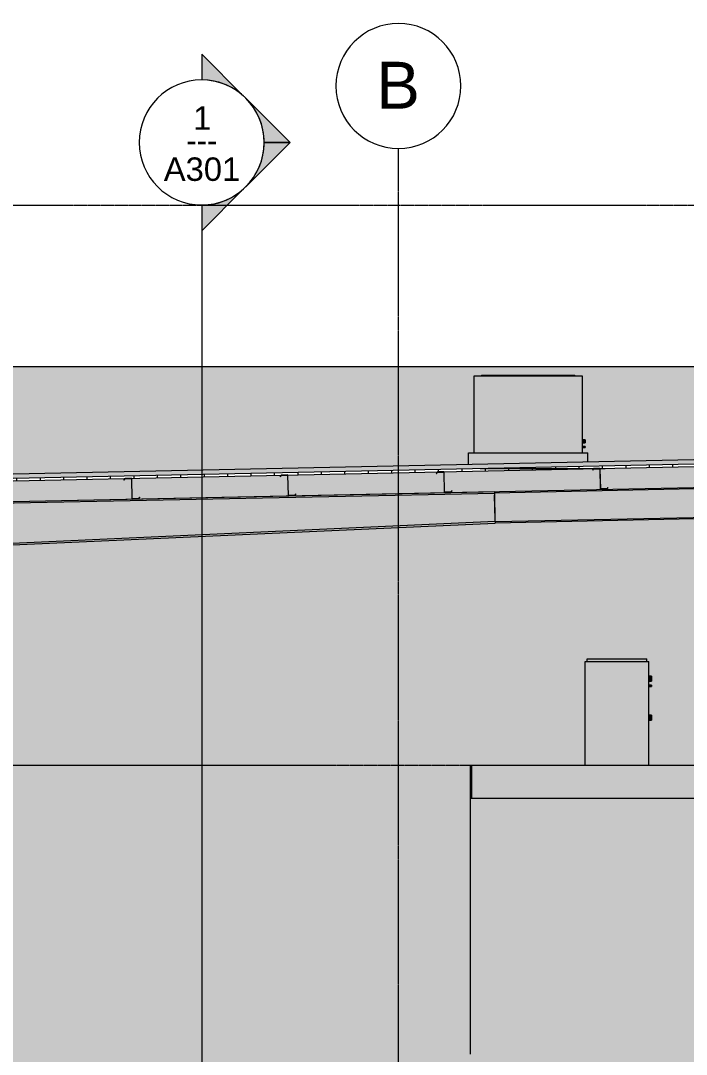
# Model space of a CAD drawing. Header units: inches. Extents: x 1352 to 6578, y -201 to 490.
# Drawn here: x 5028.1 to 5283.8, y 0 to 396.9 of the extents above; entities that cross this region are included whole.
import ezdxf

# ---------------------------------------------------------------- set-up
doc = ezdxf.new("R2010")
doc.units = ezdxf.units.IN
doc.header["$MEASUREMENT"] = 0
doc.linetypes.add('Aligning Line 1_8_', pattern=[0.25, 0.125, -0.125])
doc.linetypes.add('Grid Line 1_2_', pattern=[0.875, 0.5, -0.125, 0.125, -0.125])
for name, color, linetype, lineweight in [('A-FLOR', 192, 'Continuous', 9), ('A-FLOR-LEVL', 51, 'Continuous', 9), ('A-ROOF', 132, 'Continuous', 13), ('A-ROOF-PATT', 132, 'Continuous', 9), ('A-WALL', 113, 'Continuous', 13), ('A-WALL-PATT', 111, 'Continuous', 13), ('C-BLDG-PADS', 91, 'Continuous', 13), ('G-ANNO-SYMB', 111, 'Aligning Line 1_8_', 9), ('I-WALL', 2, 'Continuous', 13), ('M-EQPM', 50, 'Continuous', 9), ('S-BEAM', 12, 'Continuous', 13), ('S-GRID', 1, 'Continuous', 9), ('S-GRID-IDEN', 1, 'Continuous', 9)]:
    doc.layers.add(name, color=color, linetype=linetype, lineweight=lineweight)
doc.styles.add('Arial', font='arial.ttf', dxfattribs={"height": 18})
doc.styles.add('Arial_1', font='arial.ttf', dxfattribs={"height": 9})
doc.styles.add('Century Gothic_1', font='ufonts.com_century-gothic.ttf', dxfattribs={"height": 9})

# ---------------------------------------------------------------- blocks, each defined once
blk = doc.blocks.new('Z-Girder - Z-Girder-1581830-BUILDING SECTION - NORTH_SOUTH - LOOKING EAST AT MEZZANINE')
at = {"layer": 'S-BEAM', "lineweight": 9}
for p, q in [((-11733.36, 217.41), (-11733.83, 216.83)), ((-11733.83, 216.83), (-11733.74, 216.76)), ((-11733.74, 216.76), (-11733.3, 217.31)), ((-11730.99, 217.46), (-11733.36, 217.41)), ((-11733.3, 217.31), (-11730.98, 217.35)), ((-11730.91, 217.28), (-11730.75, 209.64)), ((-11730.64, 209.66), (-11730.8, 217.28)), ((-11730.58, 209.47), (-11728.19, 209.52)), ((-11728.24, 209.63), (-11730.56, 209.58)), ((-11727.81, 210.17), (-11728.24, 209.63)), ((-11728.19, 209.52), (-11727.72, 210.1)), ((-11727.72, 210.1), (-11727.81, 210.17))]:
    blk.add_line(p, q, dxfattribs=at)
for centre, radius, start, end in [((-11730.99, 217.28), 0.188, 1.1935, 91.1935), ((-11730.99, 217.28), 0.0782, 1.1935, 89.0708), ((-11730.56, 209.66), 0.188, 186.796, 265.2577), ((-11730.56, 209.66), 0.0782, 181.1935, 268.1511)]:
    blk.add_arc(centre, radius, start, end, dxfattribs=at)
blk = doc.blocks.new('Z-Girder - Z-Girder-1581831-BUILDING SECTION - NORTH_SOUTH - LOOKING EAST AT MEZZANINE')
at = {"layer": 'S-BEAM', "lineweight": 9}
for p, q in [((-11433.42, 223.66), (-11433.89, 223.08)), ((-11433.89, 223.08), (-11433.81, 223.01)), ((-11433.81, 223.01), (-11433.37, 223.55)), ((-11431.05, 223.71), (-11433.42, 223.66)), ((-11433.37, 223.55), (-11431.05, 223.6)), ((-11430.97, 223.53), (-11430.81, 215.88)), ((-11430.7, 215.91), (-11430.86, 223.53)), ((-11430.64, 215.72), (-11428.26, 215.77)), ((-11428.31, 215.88), (-11430.63, 215.83)), ((-11427.87, 216.42), (-11428.31, 215.88)), ((-11428.26, 215.77), (-11427.79, 216.35)), ((-11427.79, 216.35), (-11427.87, 216.42))]:
    blk.add_line(p, q, dxfattribs=at)
for centre, radius, start, end in [((-11431.05, 223.52), 0.188, 1.1935, 91.1935), ((-11431.05, 223.52), 0.0782, 1.1935, 89.0708), ((-11430.63, 215.91), 0.188, 186.796, 265.2577), ((-11430.63, 215.91), 0.0782, 181.1935, 268.1511)]:
    blk.add_arc(centre, radius, start, end, dxfattribs=at)
blk = doc.blocks.new('Gas Fired Furnace - Direct Vent - 38000 BTUH-1351617-BUILDING SECTION - NORTH_SOUTH - LOOKING EAST AT MEZZANINE')
at = {"layer": 'M-EQPM'}
for points in [[(-11304.7, 111), (-11280.2, 111), (-11280.2, 150.87), (-11304.7, 150.87), (-11304.7, 115.09)], [(-11303.89, 150.87), (-11281.01, 150.87), (-11281.01, 151.87), (-11303.89, 151.87)], [(-11279.24, 144.25), (-11279.2, 144.25), (-11279.24, 145.25), (-11280.2, 145.22), (-11280.2, 144.25)], [(-11279.2, 143.25), (-11279.24, 144.25), (-11280.2, 144.25), (-11280.2, 143.25), (-11279.24, 143.25)], [(-11279.24, 141.5), (-11279.2, 141.5), (-11279.24, 141.75), (-11280.2, 141.72), (-11280.2, 141.5)], [(-11279.24, 141.25), (-11279.2, 141.28), (-11279.24, 141.5), (-11280.2, 141.5), (-11280.2, 141.25)], [(-11279.24, 129.25), (-11279.2, 129.25), (-11279.24, 130.25), (-11280.2, 130.22), (-11280.2, 129.25)], [(-11279.24, 128.25), (-11279.2, 128.28), (-11279.24, 129.25), (-11280.2, 129.25), (-11280.2, 128.25)]]:
    blk.add_hatch(color=8, dxfattribs=at).paths.add_polyline_path(points, flags=0)
at = {"layer": 'M-EQPM', "color": 8}
for p, q in [((-11304.7, 150.87), (-11280.2, 150.87)), ((-11304.7, 111), (-11304.7, 150.87)), ((-11303.89, 151.87), (-11281.01, 151.87)), ((-11303.89, 150.87), (-11303.89, 151.87)), ((-11281.01, 150.87), (-11281.01, 151.87)), ((-11280.2, 111), (-11280.2, 150.87)), ((-11279.2, 145.25), (-11280.2, 145.25)), ((-11280.2, 143.25), (-11279.2, 143.25)), ((-11279.2, 145.25), (-11279.2, 144.25)), ((-11279.2, 144.25), (-11279.2, 143.25)), ((-11279.2, 141.75), (-11280.2, 141.75)), ((-11280.2, 141.25), (-11279.2, 141.25)), ((-11279.2, 141.75), (-11279.2, 141.5)), ((-11279.2, 141.5), (-11279.2, 141.25)), ((-11279.2, 130.25), (-11280.2, 130.25)), ((-11280.2, 128.25), (-11279.2, 128.25)), ((-11279.2, 130.25), (-11279.2, 129.25)), ((-11279.2, 129.25), (-11279.2, 128.25))]:
    blk.add_line(p, q, dxfattribs=at)
blk = doc.blocks.new('Condensing Unit - Air Cooled - DX - 6-10 Tons - 6 Tons-V15-BUILDING SECTION - NORTH_SOUTH - LOOKING EAST AT MEZZANINE')
at = {"layer": 'M-EQPM'}
for points in [[(-11409.57, 230.96), (-11377.68, 230.96), (-11377.68, 260.37), (-11419.46, 260.37), (-11419.46, 230.96)], [(-11412, 260.37), (-11405.53, 260.37), (-11405.53, 260.73), (-11416.47, 260.73), (-11416.47, 260.37), (-11413.71, 260.37)], [(-11405.53, 260.37), (-11394.59, 260.37), (-11394.59, 260.73), (-11405.53, 260.73)], [(-11391.61, 260.37), (-11391.61, 260.73), (-11394.59, 260.73), (-11394.59, 260.37), (-11393.89, 260.37)], [(-11380.67, 260.37), (-11380.67, 260.73), (-11391.61, 260.73), (-11391.61, 260.37), (-11381.15, 260.37)], [(-11376.68, 235.35), (-11376.68, 235.91), (-11377.68, 235.89), (-11377.68, 235.35)], [(-11377.68, 234.78), (-11376.68, 234.8), (-11376.68, 235.35), (-11377.68, 235.35), (-11377.68, 234.8)], [(-11421.46, 226.41), (-11375.68, 227.37), (-11375.68, 230.96), (-11421.46, 230.96)], [(-11376.68, 233.18), (-11376.68, 233.36), (-11377.68, 233.34), (-11377.68, 233.18)], [(-11376.68, 232.99), (-11376.68, 233.18), (-11377.68, 233.18), (-11377.68, 232.99)]]:
    blk.add_hatch(color=8, dxfattribs=at).paths.add_polyline_path(points, flags=0)
at = {"layer": 'M-EQPM', "color": 8}
for p, q in [((-11419.46, 260.37), (-11419.46, 230.96)), ((-11377.68, 260.37), (-11419.46, 260.37)), ((-11416.53, 260.73), (-11416.53, 260.37)), ((-11416.47, 260.73), (-11405.53, 260.73)), ((-11405.53, 260.73), (-11394.59, 260.73)), ((-11394.61, 260.73), (-11391.61, 260.73)), ((-11394.53, 260.37), (-11394.53, 260.73)), ((-11391.61, 260.73), (-11380.67, 260.73)), ((-11380.61, 260.37), (-11380.61, 260.73)), ((-11377.68, 230.96), (-11377.68, 260.37)), ((-11376.68, 235.91), (-11377.68, 235.91)), ((-11377.68, 234.78), (-11376.68, 234.78)), ((-11376.68, 235.91), (-11376.68, 235.35)), ((-11376.68, 235.35), (-11376.68, 234.78)), ((-11421.46, 230.96), (-11375.68, 230.96)), ((-11421.46, 226.41), (-11421.46, 230.96)), ((-11376.68, 233.36), (-11377.68, 233.36)), ((-11377.68, 232.99), (-11376.68, 232.99)), ((-11376.68, 233.36), (-11376.68, 233.18)), ((-11376.68, 233.18), (-11376.68, 232.99)), ((-11375.68, 227.37), (-11375.68, 230.96))]:
    blk.add_line(p, q, dxfattribs=at)
blk = doc.blocks.new('W-Wide Flange - GIRDER - T_B_D_ - 2-1379053-BUILDING SECTION - NORTH_SOUTH - LOOKING EAST AT MEZZANINE')
at = {"layer": 'S-BEAM', "lineweight": 9}
for points in [[(-11411.52, 215.54), (-11170.52, 220.56), (-11170.53, 221.14), (-11411.53, 216.12), (-11411.53, 216.06)], [(-11411.5, 214.74), (-11170.5, 219.76), (-11170.53, 220.56), (-11411.52, 215.51), (-11411.5, 214.8)], [(-11411.3, 205.39), (-11170.31, 210.42), (-11170.52, 219.76), (-11411.5, 214.74), (-11411.39, 209.24)], [(-11411.29, 204.59), (-11170.29, 209.64), (-11170.31, 210.42), (-11411.3, 205.39), (-11411.29, 204.62)], [(-11411.28, 204.02), (-11170.28, 209.04), (-11170.31, 209.62), (-11411.29, 204.59), (-11411.29, 204.54)]]:
    blk.add_hatch(color=254, dxfattribs=at).paths.add_polyline_path(points, flags=0)
at = {"layer": 'S-BEAM', "color": 8, "lineweight": 9}
for p, q in [((-11170.52, 220.56), (-11411.52, 215.54)), ((-11170.53, 221.14), (-11170.52, 220.56)), ((-11170.52, 220.56), (-11170.5, 219.76)), ((-11170.5, 219.76), (-11170.31, 210.42)), ((-11411.53, 216.06), (-11411.53, 216.12)), ((-11411.3, 205.39), (-11411.5, 214.68)), ((-11170.31, 210.42), (-11170.29, 209.62)), ((-11411.29, 204.59), (-11170.29, 209.62)), ((-11170.28, 209.04), (-11411.28, 204.02)), ((-11170.29, 209.62), (-11170.28, 209.04)), ((-11411.29, 204.59), (-11411.3, 205.39)), ((-11411.29, 204.54), (-11411.29, 204.59))]:
    blk.add_line(p, q, dxfattribs=at)
blk = doc.blocks.new('Section - Section Head - Filled-22785-BUILDING SECTION - NORTH_SOUTH - LOOKING EAST AT MEZZANINE')
at = {"layer": 'G-ANNO-SYMB', "linetype": 'Continuous'}
h = blk.add_hatch(color=256, dxfattribs=at)
edge = h.paths.add_edge_path(flags=0)
edge.add_arc((-11523.98, 350.12), 24.03, 47.9216, 90)
edge.add_line((-11523.98, 374.15), (-11523.98, 384.06))
edge.add_line((-11523.98, 384.06), (-11507.87, 367.95))
h = blk.add_hatch(color=256, dxfattribs=at)
edge = h.paths.add_edge_path(flags=0)
edge.add_line((-11507.01, 367.09), (-11490.04, 350.12))
edge.add_line((-11490.04, 350.12), (-11499.98, 350.12))
edge.add_arc((-11523.98, 350.12), 24, 360, 405)
h = blk.add_hatch(color=256, dxfattribs=at)
edge = h.paths.add_edge_path(flags=0)
edge.add_arc((-11523.98, 350.12), 24, 315, 360)
edge.add_line((-11499.98, 350.12), (-11490.04, 350.12))
edge.add_line((-11490.04, 350.12), (-11507.01, 333.14))
h = blk.add_hatch(color=256, dxfattribs=at)
edge = h.paths.add_edge_path(flags=0)
edge.add_line((-11507.87, 332.28), (-11523.98, 316.17))
edge.add_line((-11523.98, 316.17), (-11523.98, 326.08))
edge.add_arc((-11523.98, 350.12), 24.03, 270, 312.0784)
for p, q in [((-11507.87, 367.95), (-11523.98, 384.06)), ((-11523.98, 384.06), (-11523.98, 374.15)), ((-11490.04, 350.12), (-11507.01, 367.09)), ((-11507.01, 333.14), (-11490.04, 350.12)), ((-11499.98, 350.12), (-11490.04, 350.12)), ((-11490.04, 350.12), (-11499.98, 350.12)), ((-11523.98, 316.17), (-11507.87, 332.28)), ((-11523.98, 326.08), (-11523.98, 316.17))]:
    blk.add_line(p, q, dxfattribs=at)
for centre, radius, start, end in [((-11523.98, 350.15), 24, 90, 270), ((-11523.98, 350.15), 24, 270, 90), ((-11523.98, 350.12), 24.03, 47.9216, 90), ((-11523.98, 350.12), 24, 360, 45), ((-11523.98, 350.12), 24, 315, 360), ((-11523.98, 350.12), 24.03, 270, 312.0784)]:
    blk.add_arc(centre, radius, start, end, dxfattribs=at)
blk = doc.blocks.new('Grid - Grid Head - Circle-50561-BUILDING SECTION - NORTH_SOUTH - LOOKING EAST AT MEZZANINE')
at = {"layer": 'S-GRID-IDEN'}
for start, end in [(360, 180), (180, 360)]:
    blk.add_arc((-10800.4, 371.84), 24, start, end, dxfattribs=at)

msp = doc.modelspace()

# ---------------------------------------------------------------- hatches: boundary and pattern name
at = {"layer": 'A-FLOR'}
msp.add_hatch(color=252, dxfattribs=at).paths.add_polyline_path([(5298.92252, 98.25), (5361.33268, 98.25), (5361.33268, 111), (5201.33268, 111), (5201.33268, 98.25), (5297.20768, 98.25)], flags=0)
at = {"layer": 'A-ROOF', "lineweight": 9}
msp.add_hatch(color=254, dxfattribs=at).paths.add_polyline_path([(4850.95768, 217.63747), (5814.45768, 237.71039), (5814.45768, 239.21072), (4850.95768, 219.1378)], flags=0)
at = {"layer": 'A-ROOF-PATT'}
h = msp.add_hatch(dxfattribs=at)
h.set_pattern_fill('FP_22', color=8, style=0, pattern_type=2)
h.set_pattern_definition([(0, (5530.637, 126), (0, 9), []), (90, (5530.637, 126), (-9, 6e-16), [])])
h.paths.add_polyline_path([(4850.95768, 216.63726), (5814.45768, 236.71017), (5814.45768, 237.71039), (4850.95768, 217.63747)], flags=0)
h = msp.add_hatch(dxfattribs=at)
h.set_pattern_fill('FP_23', color=8, style=0, pattern_type=2)
h.set_pattern_definition([(161.57, (5531.1171, 126.48), (-3.8399538, -1.54e-05), [0, -27.322, 3.034, 0]), (18.43, (5530.1571, 126.48), (-3.8399538, 1.54e-05), [0, -27.322, 3.034, 0]), (108.43, (5531.1171, 126.48), (1.919622, -9.6005246), [9.106, -21.25]), (71.57, (5530.1571, 126.48), (1.919622, 9.6005246), [9.106, -21.25])])
h.paths.add_polyline_path([(4850.95768, 208.63552), (5814.45768, 228.70844), (5814.45768, 236.71017), (4850.95768, 216.63726), (4850.95768, 208.65115)], flags=0)
at = {"layer": 'A-WALL-PATT', "lineweight": 9}
h = msp.add_hatch(dxfattribs=at)
h.set_pattern_fill('FP_26', color=9, style=0, pattern_type=2)
h.set_pattern_definition([(0, (4847.458, 0), (0, 8), []), (90, (4847.458, 0), (-8, 8), [8, -8])])
h.paths.add_polyline_path([(4893.44052, 0), (5200.70768, 0), (5200.70768, 111), (5244.90253, 111), (5244.90253, 150.875), (5245.71503, 150.875), (5245.71503, 151.875), (5268.59003, 151.875), (5268.59003, 150.875), (5269.40253, 150.875), (5269.40253, 145.25), (5270.40253, 145.21593), (5270.40253, 143.25), (5269.40253, 143.25), (5269.40253, 141.75), (5270.40253, 141.71651), (5270.40253, 141.25), (5269.40253, 141.25), (5269.40253, 130.25), (5270.40253, 130.21593), (5270.40253, 128.25), (5269.40253, 128.25), (5269.40253, 111), (5316.90253, 111), (5316.90253, 150.875), (5317.71503, 150.875), (5317.71503, 151.875), (5340.59003, 151.875), (5340.59003, 150.875), (5341.40253, 150.875), (5341.40253, 145.25), (5342.40253, 145.21593), (5342.36702, 143.25), (5341.40253, 143.25), (5341.40253, 141.75), (5342.40253, 141.71651), (5342.36702, 141.25), (5341.40253, 141.25), (5341.40253, 130.25), (5342.40253, 130.21593), (5342.36702, 128.25), (5341.40253, 128.25), (5341.40253, 111), (5361.33268, 111), (5361.33268, 101), (5361.95768, 101), (5361.95768, 114.66399), (5363.95768, 114.66399), (5363.95768, 149.45455), (5365.95768, 149.45455), (5365.95768, 112.45455), (5397.95768, 112.45455), (5397.95768, 149.45455), (5399.95768, 149.45455), (5399.95768, 114.66399), (5401.95768, 114.66399), (5401.95768, 111), (5471.45768, 111), (5471.45768, 194), (5472.45768, 194), (5472.45768, 208.86889), (5451.32582, 208.92179), (5451.31792, 209.0404), (5210.32673, 204.01975), (5210.29933, 203.95911), (4871.48203, 188.83998), (4871.18814, 202.94629), (4871.18814, 0)], flags=0)
h.paths.add_polyline_path([(5794.22721, 228.28697), (5803.58268, 228.28697), (5803.55645, 228.48133), (5794.7858, 228.29861)], flags=0)
h.paths.add_polyline_path([(5626.82489, 0), (5640.70768, 0), (5640.70768, 83), (5641.70768, 83), (5641.70768, 96), (5794.22721, 96), (5794.1845, 228.28608), (5793.78549, 228.27777), (5794.1845, 208.06346), (5626.82489, 208.48244), (5626.82489, 14.96594)], flags=0)
h.paths.add_polyline_path([(5827.19884, 0), (5978.60867, 0), (5978.59522, 264), (5551.45768, 264), (5551.45768, 242.58785), (5552.45768, 242.56869), (5552.45768, 241.46285), (5551.45768, 241.46285), (5551.45768, 240.03459), (5552.45768, 240.01586), (5552.45768, 239.67237), (5551.45768, 239.67237), (5551.45768, 237.63489), (5553.45768, 237.63489), (5553.45768, 233.77322), (5814.45768, 239.21072), (5814.45768, 0), (5820.25652, 0)], flags=0)
h.paths.add_polyline_path([(4850.95768, 0), (4850.95768, 219.1378), (5200.14125, 226.41246), (5200.14125, 230.95696), (5202.14125, 230.95696), (5202.14125, 260.36696), (5205.12859, 260.36696), (5205.12859, 260.72696), (5240.93516, 260.72696), (5240.93516, 260.36696), (5243.9225, 260.36696), (5243.9225, 235.90993), (5244.9225, 235.89076), (5244.9225, 234.78493), (5243.9225, 234.78493), (5243.9225, 233.35667), (5244.9225, 233.33794), (5244.9225, 232.99445), (5243.9225, 232.99445), (5243.9225, 230.95696), (5245.9225, 230.95696), (5245.9225, 227.36623), (5353.9225, 229.61623), (5353.9225, 233.92065), (5355.9225, 233.92065), (5355.9225, 263.33065), (5358.90984, 263.33065), (5358.90984, 263.69065), (5394.71641, 263.69065), (5394.71641, 263.33065), (5397.70375, 263.33065), (5397.70375, 238.87362), (5398.70375, 238.85446), (5398.70375, 237.74862), (5397.70375, 237.74862), (5397.70375, 236.32036), (5398.70375, 236.30163), (5398.70375, 235.95814), (5397.70375, 235.95814), (5397.70375, 233.92065), (5399.70375, 233.92065), (5399.70375, 230.57001), (5518.49775, 233.04489), (5507.67643, 233.04489), (5507.67643, 237.63489), (5509.67643, 237.63489), (5509.67643, 264), (4847.45768, 264), (4847.45768, 102), (4849.45768, 102), (4849.45768, 90), (4847.45768, 90), (4847.45768, 0), (4849.99602, 0)], flags=0)
h.paths.add_polyline_path([(5298.92252, 84), (5356.70768, 84), (5356.70768, 96), (5361.33268, 96), (5361.33268, 98.25), (5297.20768, 98.25), (5297.20768, 84)], flags=0)
h.paths.add_polyline_path([(5436.20768, 96), (5574.32489, 96), (5574.32489, 98.25), (5401.95768, 98.22494), (5401.95768, 96), (5434.45768, 96)], flags=0)
h.paths.add_polyline_path([(4861.83268, 208.84906), (4871.0649, 208.86208), (4871.06089, 209.05434), (4861.83268, 208.86208)], flags=0)
h.paths.add_polyline_path([(4871.08302, 209.0548), (5210.07594, 216.05776), (5210.0747, 216.11713), (4871.71827, 209.06803)], flags=0)
at = {"layer": 'C-BLDG-PADS', "lineweight": 9}
h = msp.add_hatch(dxfattribs=at)
h.set_pattern_fill('FP_19', style=0, pattern_type=2)
h.set_pattern_definition([(50, (5530.637, 126), (27.5427, -2.4099), [2.88, -31.68]), (355, (5530.637, 126), (-5.3278, 28.8843), [2.304, -25.344]), (100.451, (5532.932, 125.8), (22.2153, 26.4739), [2.448, -26.924]), (46.184, (5530.637, 133.68), (40.9819, -6.3564), [4.32, -47.52]), (96.636, (5534.052, 133.15), (35.8907, 37.4062), [3.671, -40.386]), (351.184, (5530.637, 133.68), (35.891, 37.4062), [3.456, -38.016]), (21, (5534.477, 131.76), (22.921, -15.4607), [2.88, -31.68]), (326, (5534.477, 131.76), (9.3435, 27.8457), [2.304, -25.344]), (71.451, (5536.387, 130.472), (32.2648, 12.3844), [2.448, -26.924]), (37.5, (5530.637, 126), (0.46686, 12.7827), [1.267, -23.77, 1.267, -24.461, -25.44]), (37.5, (5530.637, 126), (0.46686, 12.7827), [-50.765, 1.267, -24.173]), (7.5, (5530.637, 126), (10.1016, 15.1451), [1.267, -13.402, 1.267, -23.194, -9.696]), (7.5, (5530.637, 126), (10.1016, 15.1451), [-39.13, 1.267, -8.429]), (327.5, (5522.074, 126), (20.49916, -0.86578), [1.267, -8.333, 1.267, -28.685, -39.744]), (327.5, (5522.074, 126), (20.49916, -0.86578), [-39.552, 1.267, -38.477]), (317.5, (5518.234, 126), (22.3948, 3.8443), [1.267, -11.213, 1.267, -18.624, -28.224]), (317.5, (5518.234, 126), (22.3948, 3.8443), [-32.371, 1.267, -26.957])])
h.paths.add_polyline_path([(5641.70768, -6), (5801.89321, -6), (5801.89321, 0), (4863.20768, 0), (4863.20768, -6), (5626.82489, -6)], flags=0)
at = {"layer": 'I-WALL'}
for color, points in [(55, [(5201.33268, 98.25), (5201.33268, 111), (5200.70768, 111), (5200.70768, 98.25)]), (90, [(5297.20768, 0), (5297.20768, 98.25), (5200.70768, 98.25), (5200.70768, 0)])]:
    msp.add_hatch(color=color, dxfattribs=at).paths.add_polyline_path(points, flags=0)
at = {"layer": 'S-BEAM'}
for points in [[(4871.18814, 208.67791), (5210.08791, 215.48289), (5210.07594, 216.05776), (4871.06089, 209.05434), (4871.08302, 208.84906), (4871.18814, 208.84906)], [(4871.4599, 189.90224), (5210.29933, 205.33509), (5210.08791, 214.68273), (4871.18814, 207.99207), (4871.18814, 202.94629), (4871.34618, 195.36044)], [(4871.48203, 188.83998), (5210.32797, 203.96039), (5210.29933, 204.53451), (4871.47413, 189.2188)]]:
    msp.add_hatch(color=71, dxfattribs=at).paths.add_polyline_path(points, flags=0)
h = msp.add_hatch(color=71, dxfattribs=at)
h.paths.add_polyline_path([(4871.18814, 207.99414), (5210.10458, 214.68306), (5210.08725, 215.48287), (4871.18814, 208.65223), (4871.18814, 208.01821)], flags=0)
h.paths.add_polyline_path([(5103.42227, 213.31954), (5103.42227, 213.31965), (5103.72587, 213.31961)], flags=0)
h = msp.add_hatch(color=71, dxfattribs=at)
h.paths.add_polyline_path([(4871.47413, 189.2188), (5210.31542, 204.56252), (5210.29809, 205.33495), (4871.4599, 189.90224), (4871.47365, 189.24209)], flags=0)
h.paths.add_polyline_path([(5187.76794, 203.86446), (5187.76794, 203.86456), (5188.66124, 203.86688)], flags=0)

# ---------------------------------------------------------------- linework, layer by layer
at = {"layer": 'A-FLOR', "color": 8}
for q in [(5201.33268, 98.25), (5361.33268, 111)]:
    msp.add_line((5201.33268, 111), q, dxfattribs=at)
at = {"layer": 'A-FLOR-LEVL', "linetype": 'Grid Line 1_2_'}
msp.add_line((4644.59487, 111), (6554.16999, 111), dxfattribs=at)
at = {"layer": 'A-ROOF', "lineweight": 9}
for p, q in [((5814.45768, 239.21072), (4850.95768, 219.1378)), ((4850.95768, 217.63747), (5814.45768, 237.71039)), ((4850.95768, 216.63726), (5814.45768, 236.71017)), ((4861.83268, 208.86208), (5803.58268, 228.48188))]:
    msp.add_line(p, q, dxfattribs=at)
at = {"layer": 'A-WALL', "color": 8, "lineweight": 9}
msp.add_line((5509.67643, 264), (4847.45768, 264), dxfattribs=at)
at = {"layer": 'G-ANNO-SYMB'}
msp.add_line((4694.31177, 326.11531), (6355.86925, 326.11531), dxfattribs=at)
at = {"layer": 'G-ANNO-SYMB', "linetype": 'Continuous'}
msp.add_line((5097.62552, 326.11531), (5097.62552, -192), dxfattribs=at)
at = {"layer": 'I-WALL', "color": 8, "lineweight": 9}
for p, q in [((5200.70768, 111), (5201.33268, 111)), ((5200.70768, 111), (5200.70768, 0)), ((5297.20768, 98.25), (5200.70768, 98.25))]:
    msp.add_line(p, q, dxfattribs=at)
at = {"layer": 'S-BEAM', "color": 8, "lineweight": 9}
for p, q in [((4871.06089, 209.05434), (5210.07594, 216.05776)), ((4871.18814, 208.67791), (5210.08791, 215.48289)), ((5210.07594, 216.05776), (5210.08791, 215.48289)), ((5210.08791, 215.48289), (5210.10458, 214.68306)), ((5210.10458, 214.68306), (5210.29809, 205.39445)), ((5210.31599, 204.53526), (4871.47413, 189.2188)), ((4871.48203, 188.83998), (5210.32797, 203.96039)), ((5210.31599, 204.53526), (5210.32797, 203.96039))]:
    msp.add_line(p, q, dxfattribs=at)
at = {"layer": 'S-GRID', "linetype": 'Grid Line 1_2_'}
msp.add_line((5173.20768, -92), (5173.20768, 347.8358), dxfattribs=at)

# ---------------------------------------------------------------- block references
at = {"layer": 'G-ANNO-SYMB', "linetype": 'Continuous'}
msp.add_blockref('Section - Section Head - Filled-22785-BUILDING SECTION - NORTH_SOUTH - LOOKING EAST AT MEZZANINE', (16621.60307, 0), dxfattribs=at)
at = {"layer": 'M-EQPM', "color": 8}
for name, p in [('Condensing Unit - Air Cooled - DX - 6-10 Tons - 6 Tons-V15-BUILDING SECTION - NORTH_SOUTH - LOOKING EAST AT MEZZANINE', (16621.60307, 0)), ('Gas Fired Furnace - Direct Vent - 38000 BTUH-1351617-BUILDING SECTION - NORTH_SOUTH - LOOKING EAST AT MEZZANINE', (16549.60307, 0))]:
    msp.add_blockref(name, p, dxfattribs=at)
at = {"layer": 'S-BEAM', "color": 8, "lineweight": 9}
for name, p in [('Z-Girder - Z-Girder-1581830-BUILDING SECTION - NORTH_SOUTH - LOOKING EAST AT MEZZANINE', (16861.551, 4.99892)), ('Z-Girder - Z-Girder-1581831-BUILDING SECTION - NORTH_SOUTH - LOOKING EAST AT MEZZANINE', (16621.60307, 0)), ('Z-Girder - Z-Girder-1581831-BUILDING SECTION - NORTH_SOUTH - LOOKING EAST AT MEZZANINE', (16681.59005, 1.24973)), ('Z-Girder - Z-Girder-1581830-BUILDING SECTION - NORTH_SOUTH - LOOKING EAST AT MEZZANINE', (16801.56402, 3.74919)), ('W-Wide Flange - GIRDER - T_B_D_ - 2-1379053-BUILDING SECTION - NORTH_SOUTH - LOOKING EAST AT MEZZANINE', (16621.60307, 0))]:
    msp.add_blockref(name, p, dxfattribs=at)
at = {"layer": 'S-GRID-IDEN'}
msp.add_blockref('Grid - Grid Head - Circle-50561-BUILDING SECTION - NORTH_SOUTH - LOOKING EAST AT MEZZANINE', (15973.60307, 0), dxfattribs=at)

# ---------------------------------------------------------------- texts
at = {"layer": 'G-ANNO-SYMB', "linetype": 'Continuous', "char_height": 9, "attachment_point": 1}
for s, insert, width, style in [('1', (5094.30455, 364.02395), 8.484, 'Arial_1'), ('---', (5091.65324, 355.51725), 15.453, 'Century Gothic_1'), ('A301', (5083.06045, 344.3877), 35.754, 'Arial_1')]:
    msp.add_mtext(s, dxfattribs=dict(at, insert=insert, width=width, style=style))
at = {"layer": 'S-GRID-IDEN', "insert": (5164.69913, 381.12374), "char_height": 18, "width": 20.301, "attachment_point": 1, "style": 'Arial'}
msp.add_mtext('B', dxfattribs=at)

doc.saveas('drawing.dxf')
